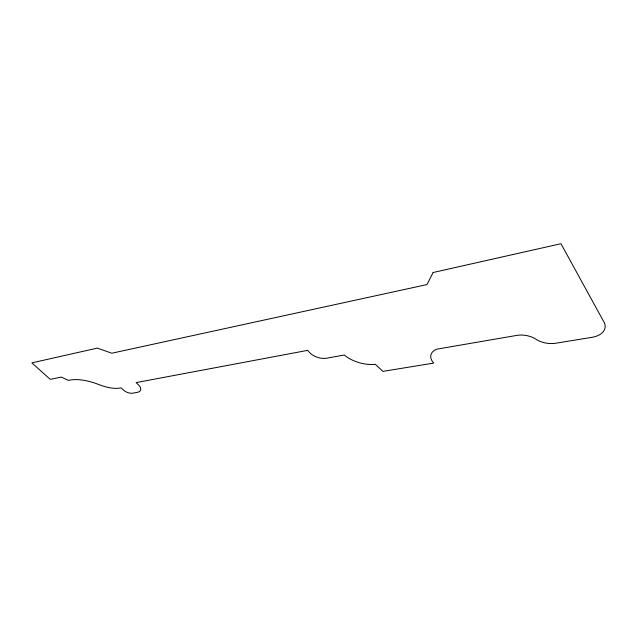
<?xml version="1.0" encoding="UTF-8"?>
<svg xmlns="http://www.w3.org/2000/svg" width="637" height="637" viewBox="0 0 637 637"><rect width="100%" height="100%" fill="white"/><g stroke="black" fill="none" stroke-linecap="round" stroke-linejoin="round"><path stroke-width="0.96" d="M433.112 272.509L426.997 284.572L111.825 353.224L97.326 348.128L31.85 362.867L50.283 379.373L61.423 377.08L68.318 380.416A38.905 18.29 24.4 0 1 97.079 383.888L100.917 385.313A28.904 14.356 25 0 0 121.149 387.893L123.331 389.955A6.991 3.448 24 0 0 132.528 393.196L137.417 392.32A10.55 5.239 23.9 0 0 138.325 384.7L136.135 382.59L307.695 350.358L309.112 352.03A13.289 7.787 18.2 0 0 325.818 358.336L344.259 355.032A28.211 16.873 16.3 0 0 375.328 364.3L382.956 371.363L433.717 363.098L431.814 360.502A18.218 10.901 12.4 0 1 436.409 349.235L517.706 335.245A18.672 11.386 8.8 0 1 537.198 339.991A19.221 11.92 7.3 0 0 555.862 343.208L591.98 337.323A19.866 12.35 5.5 0 0 604.043 322.218L560.966 243.716L433.112 272.509"/></g></svg>
